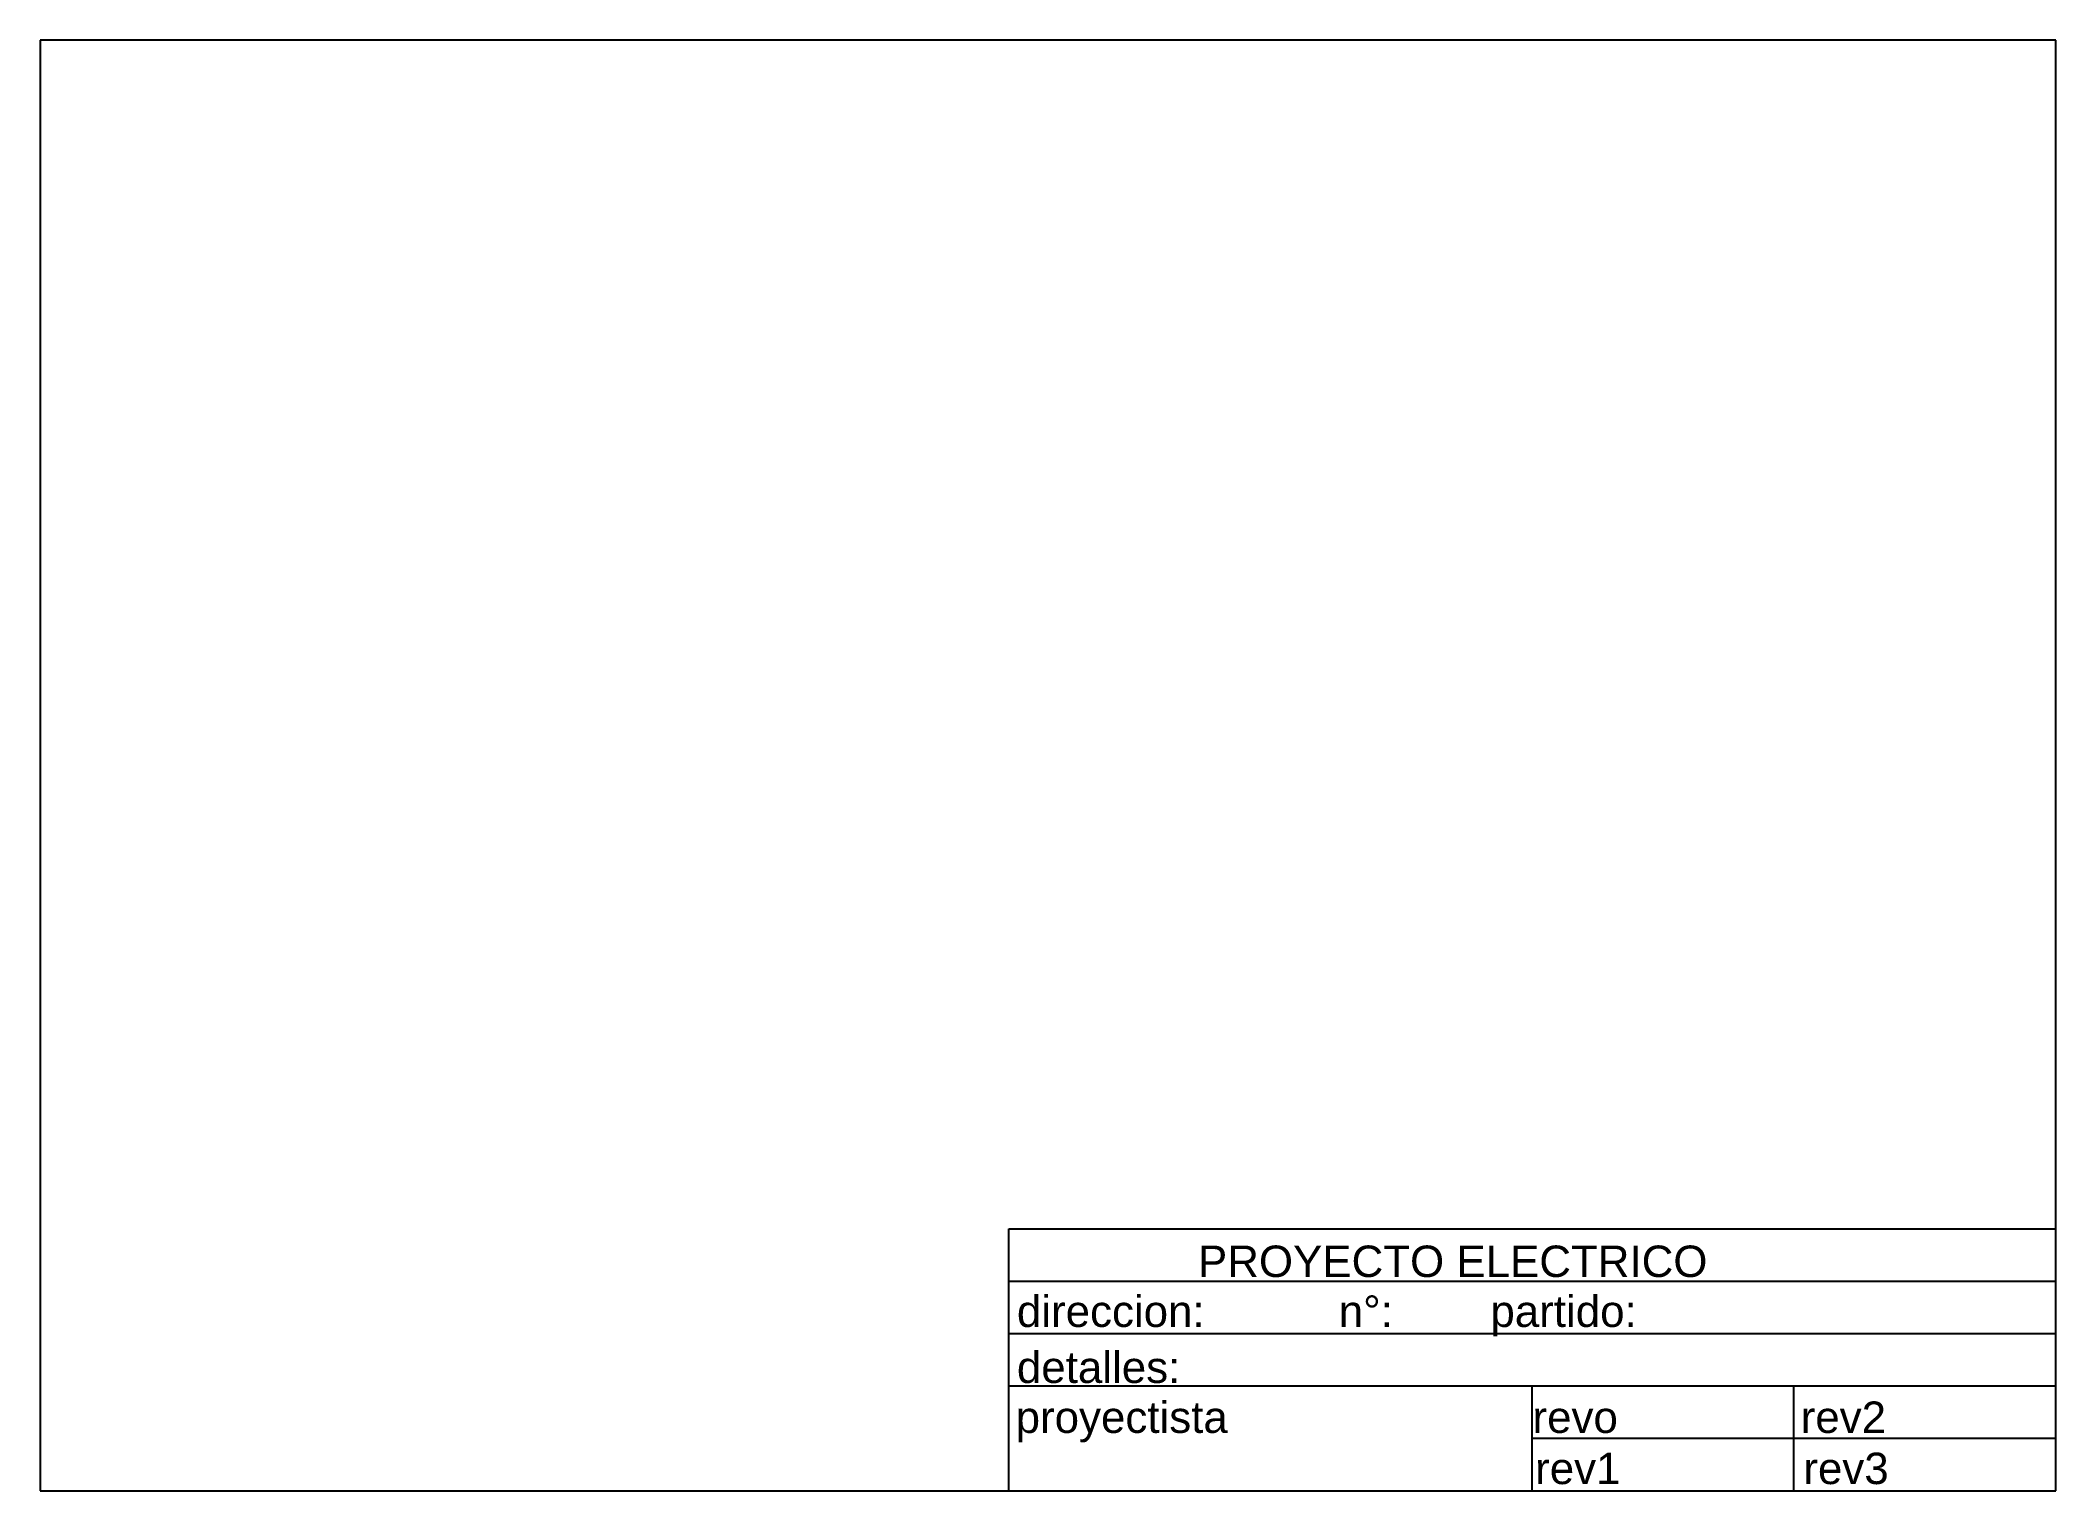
# Model space of a CAD drawing. Header units: millimetres. Extents: x 25 to 410, y 10 to 287.
import ezdxf

# ---------------------------------------------------------------- set-up
doc = ezdxf.new("R2010")
doc.units = ezdxf.units.MM
doc.styles.get("Standard").update_dxf_attribs({"font": 'arial.ttf'})

msp = doc.modelspace()

# ---------------------------------------------------------------- linework, layer by layer
for p, q in [((410, 287), (25, 287)), ((25, 287), (25, 10)), ((410, 10), (410, 287)), ((210, 10), (210, 60)), ((210, 60), (410, 60)), ((210, 50), (410, 50)), ((210, 40), (410, 40)), ((210, 30), (410, 30)), ((310, 10), (310, 30)), ((360, 10), (360, 30)), ((310, 20), (410, 20)), ((25, 10), (410, 10))]:
    msp.add_line(p, q)

# ---------------------------------------------------------------- texts
for s, p in [('PROYECTO ELECTRICO', (246.15, 50.81)), ('direccion:           n°:        partido:', (211.56, 41.27)), ('detalles: ', (211.56, 30.57))]:
    msp.add_text(s, height=6).set_placement(p)
at = {"color": 1}
for s, p in [('proyectista                         revo               rev2', (211.32, 21.03)), ('                                 rev1               rev3', (233.72, 11.26))]:
    msp.add_text(s, height=6, dxfattribs=at).set_placement(p)

doc.saveas('drawing.dxf')
